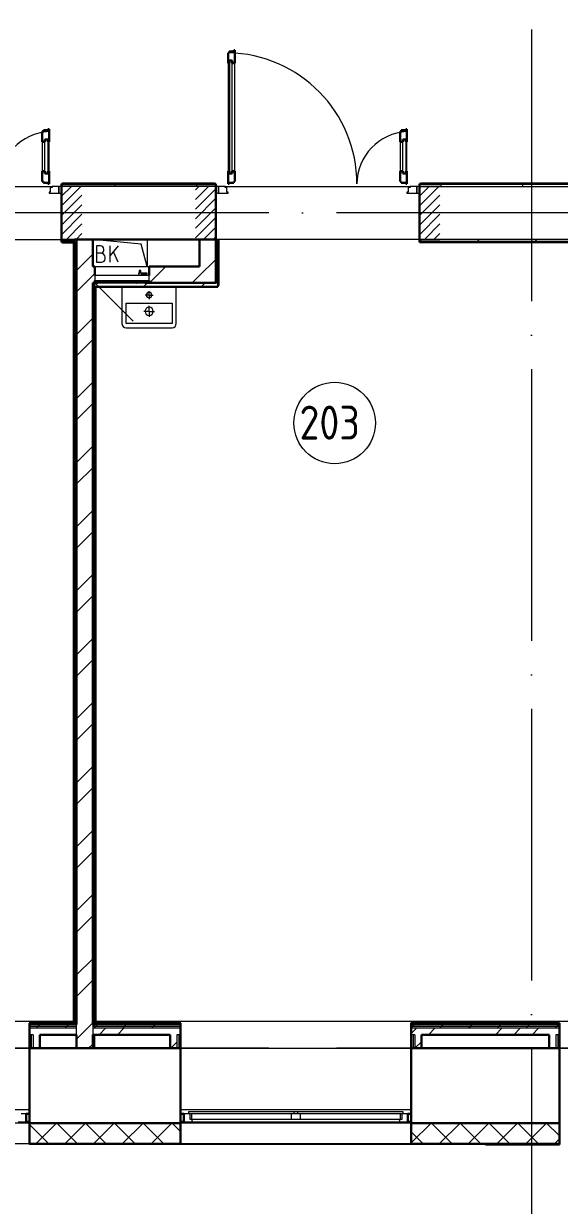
# Model space of a CAD drawing. Header units: millimetres. Extents: x -88595 to 880822, y -1054509 to -148035.
# Drawn here: x 273424 to 277368, y -284008 to -275309 of the extents above; entities that cross this region are included whole.
import ezdxf

# ---------------------------------------------------------------- set-up
doc = ezdxf.new("R2010")
doc.units = ezdxf.units.MM
doc.linetypes.add('ADSK_Линия сетки', pattern=[25, 20, -2.5, 0, -2.5])
doc.linetypes.add('ADSK_Штриховая_ш2 п1_5', pattern=[4.5, 3, -1.5])
for name, color, linetype, lineweight in [('_ Окна', 7, 'Continuous', 30), ('Двери', 7, 'Continuous', 9), ('Марки помещений', 7, 'Continuous', 20), ('Оборудование', 7, 'Continuous', 18), ('Ограждение', 7, 'Continuous', 9), ('Окна', 7, 'Continuous', 9), ('Оси', 7, 'Continuous', 9), ('Перекрытие', 7, 'Continuous', 18), ('Стены внутренние', 7, 'Continuous', 18), ('Стены наружные', 7, 'Continuous', 18), ('Стены штриховка', 7, 'Continuous', 9), ('Узлы', 7, 'Continuous', 18)]:
    doc.layers.add(name, color=color, linetype=linetype, lineweight=lineweight)
doc.layers.add('Двери открывание', color=7, linetype='Continuous', lineweight=9, true_color=0xc0c0c0)
doc.styles.add('GOST Common_2', font='GOST_Common.ttf', dxfattribs={"width": 0.9, "height": 350})

# ---------------------------------------------------------------- blocks, each defined once
blk = doc.blocks.new('2 этаж')
at = {"layer": 'Двери', "lineweight": 18, "true_color": 0xff0000}
h = blk.add_hatch(dxfattribs=at)
h.set_pattern_fill('FP_2', color=1, style=0, pattern_type=2)
h.set_pattern_definition([(45, (302162.5, 651106.506), (-35.3553, 35.3553), [])])
h.paths.add_polyline_path([(301387.5, 650911.5), (301537.5, 650911.5), (301537.5, 651301.5), (301387.5, 651301.5), (301387.5, 651244.2)])
h.paths.add_polyline_path([(303037.5, 650911.5), (303187.5, 650911.5), (303187.5, 651301.5), (303037.5, 651301.5)])
h = blk.add_hatch(dxfattribs=at)
h.set_pattern_fill('FP_2', color=1, style=0, pattern_type=2)
h.set_pattern_definition([(45, (304797.5, 651106.506), (-35.3553, 35.3553), [])])
h.paths.add_polyline_path([(304022.5, 650911.5), (304172.5, 650911.5), (304172.5, 651301.5), (304022.5, 651301.5), (304022.5, 651244.2)])
h.paths.add_polyline_path([(305672.5, 650911.5), (305822.5, 650911.5), (305822.5, 651301.5), (305672.5, 651301.5)])
at = {"lineweight": 18}
for p, q in [((303622.9, 650875.6), (303267.5, 650911.5)), ((303667.5, 650911.5), (303667.5, 650711.5)), ((303324.9, 650863.3), (303294.9, 650863.3)), ((303294.9, 650863.3), (303294.9, 650743.3)), ((303328.2, 650810), (303294.9, 650810)), ((303348.2, 650830), (303348.2, 650840)), ((303454.9, 650863.3), (303394.9, 650791.8)), ((303394.9, 650743.3), (303394.9, 650863.3)), ((303454.9, 650743.3), (303418.9, 650820.4)), ((303667.5, 650711.5), (303622.9, 650875.6)), ((303294.9, 650743.3), (303331.5, 650743.3)), ((303358.2, 650770), (303358.2, 650780))]:
    blk.add_line(p, q, dxfattribs=at)
for centre, radius, start, end in [((303324.9, 650840), 23.3, 0, 90), ((303328.2, 650830), 20, 270, 0), ((303328.2, 650780), 30, 0, 90), ((303331.5, 650770), 26.7, 270, 0)]:
    blk.add_arc(centre, radius, start, end, dxfattribs=at)
at = {"layer": '_ Окна', "lineweight": 18}
for p, q in [((302777.5, 644474.5), (302739.5, 644474.5)), ((302777.5, 644416.5), (302777.5, 644474.5)), ((303975.5, 644474.5), (303937.5, 644474.5)), ((303937.5, 644474.5), (303937.5, 644416.5)), ((303983.5, 644433.5), (303983.5, 644474.5)), ((305541.5, 644474.5), (305541.5, 644433.5)), ((305587.5, 644474.5), (305549.5, 644474.5)), ((305587.5, 644416.5), (305587.5, 644474.5)), ((302718.1, 644416.5), (302777.5, 644416.5)), ((303937.5, 644416.5), (303996.9, 644416.5)), ((303995.5, 644433.5), (303983.5, 644433.5)), ((303996.9, 644416.5), (304001.5, 644433.5)), ((305523.5, 644433.5), (305528.1, 644416.5)), ((305528.1, 644416.5), (305587.5, 644416.5)), ((305541.5, 644433.5), (305529.5, 644433.5))]:
    blk.add_line(p, q, dxfattribs=at)
at = {"layer": '_ Окна'}
for p, q in [((302802.5, 644474.5), (302777.5, 644474.5)), ((302777.5, 644474.5), (302777.5, 644416.5)), ((303937.5, 644474.5), (303912.5, 644474.5)), ((303937.5, 644416.5), (303937.5, 644474.5)), ((305612.5, 644474.5), (305587.5, 644474.5)), ((305587.5, 644474.5), (305587.5, 644416.5)), ((302777.5, 644416.5), (302802.5, 644416.5)), ((303912.5, 644416.5), (303937.5, 644416.5)), ((305587.5, 644416.5), (305612.5, 644416.5))]:
    blk.add_line(p, q, dxfattribs=at)
at = {"layer": 'Двери', "lineweight": 30}
for p, q in [((304272.5, 652285.5), (304264.5, 652285.5)), ((304264.5, 652285.5), (304264.5, 652209.5)), ((304306.5, 652294.5), (304272.5, 652294.5)), ((304272.5, 652294.5), (304272.5, 652285.5)), ((304314.5, 652303.5), (304306.5, 652303.5)), ((304306.5, 652303.5), (304306.5, 652294.5)), ((304314.5, 652209.5), (304314.5, 652303.5)), ((304273.5, 652209.5), (304264.5, 652209.5)), ((304273.5, 652227.5), (304273.5, 652209.5)), ((304294.5, 652227.5), (304273.5, 652227.5)), ((304294.5, 652209.5), (304294.5, 652227.5)), ((304314.5, 652209.5), (304294.5, 652209.5)), ((302903.5, 651705.5), (302895.5, 651705.5)), ((302895.5, 651705.5), (302895.5, 651629.5)), ((302937.5, 651714.5), (302903.5, 651714.5)), ((302903.5, 651714.5), (302903.5, 651705.5)), ((302945.5, 651723.5), (302937.5, 651723.5)), ((302937.5, 651723.5), (302937.5, 651714.5)), ((302945.5, 651629.5), (302945.5, 651723.5)), ((305538.5, 651705.5), (305530.5, 651705.5)), ((305530.5, 651705.5), (305530.5, 651629.5)), ((305572.5, 651714.5), (305538.5, 651714.5)), ((305538.5, 651714.5), (305538.5, 651705.5)), ((305580.5, 651723.5), (305572.5, 651723.5)), ((305572.5, 651723.5), (305572.5, 651714.5)), ((305580.5, 651629.5), (305580.5, 651723.5)), ((302895.5, 651629.5), (302915.5, 651629.5)), ((302915.5, 651629.5), (302915.5, 651647.5)), ((302915.5, 651647.5), (302936.5, 651647.5)), ((302936.5, 651647.5), (302936.5, 651629.5)), ((302936.5, 651629.5), (302945.5, 651629.5)), ((305530.5, 651629.5), (305550.5, 651629.5)), ((305550.5, 651629.5), (305550.5, 651647.5)), ((305550.5, 651647.5), (305571.5, 651647.5)), ((305571.5, 651647.5), (305571.5, 651629.5)), ((305571.5, 651629.5), (305580.5, 651629.5)), ((302895.5, 651413.5), (302895.5, 651337.5)), ((302895.5, 651413.5), (302915.5, 651413.5)), ((302915.5, 651413.5), (302915.5, 651395.5)), ((302936.5, 651413.5), (302945.5, 651413.5)), ((302936.5, 651395.5), (302936.5, 651413.5)), ((302945.5, 651319.5), (302945.5, 651413.5)), ((304264.5, 651413.5), (304264.5, 651319.5)), ((304273.5, 651413.5), (304264.5, 651413.5)), ((304273.5, 651395.5), (304273.5, 651413.5)), ((304294.5, 651413.5), (304294.5, 651395.5)), ((304314.5, 651413.5), (304294.5, 651413.5)), ((304314.5, 651337.5), (304314.5, 651413.5)), ((305530.5, 651413.5), (305530.5, 651337.5)), ((305530.5, 651413.5), (305550.5, 651413.5)), ((305550.5, 651413.5), (305550.5, 651395.5)), ((305571.5, 651413.5), (305580.5, 651413.5)), ((305571.5, 651395.5), (305571.5, 651413.5)), ((305580.5, 651319.5), (305580.5, 651413.5)), ((302895.5, 651337.5), (302903.5, 651337.5)), ((302903.5, 651337.5), (302903.5, 651328.5)), ((302903.5, 651328.5), (302937.5, 651328.5)), ((302915.5, 651395.5), (302936.5, 651395.5)), ((302937.5, 651328.5), (302937.5, 651319.5)), ((302937.5, 651319.5), (302945.5, 651319.5)), ((304264.5, 651319.5), (304272.5, 651319.5)), ((304272.5, 651319.5), (304272.5, 651328.5)), ((304272.5, 651328.5), (304306.5, 651328.5)), ((304294.5, 651395.5), (304273.5, 651395.5)), ((304306.5, 651328.5), (304306.5, 651337.5)), ((304306.5, 651337.5), (304314.5, 651337.5)), ((305530.5, 651337.5), (305538.5, 651337.5)), ((305538.5, 651337.5), (305538.5, 651328.5)), ((305538.5, 651328.5), (305572.5, 651328.5)), ((305550.5, 651395.5), (305571.5, 651395.5)), ((305572.5, 651328.5), (305572.5, 651319.5)), ((305572.5, 651319.5), (305580.5, 651319.5))]:
    blk.add_line(p, q, dxfattribs=at)
at = {"layer": 'Двери'}
for p, q in [((304264.5, 652209.5), (304264.5, 651413.5)), ((304273.5, 652227.5), (304273.5, 651395.5)), ((304294.5, 652227.5), (304273.5, 652227.5)), ((304294.5, 651395.5), (304294.5, 652227.5)), ((304314.5, 651413.5), (304314.5, 652209.5)), ((302895.5, 651629.5), (302895.5, 651413.5)), ((302915.5, 651395.5), (302915.5, 651647.5)), ((302915.5, 651647.5), (302936.5, 651647.5)), ((302936.5, 651647.5), (302936.5, 651395.5)), ((302945.5, 651413.5), (302945.5, 651629.5)), ((305530.5, 651629.5), (305530.5, 651413.5)), ((305550.5, 651395.5), (305550.5, 651647.5)), ((305550.5, 651647.5), (305571.5, 651647.5)), ((305571.5, 651647.5), (305571.5, 651395.5)), ((305580.5, 651413.5), (305580.5, 651629.5)), ((302936.5, 651395.5), (302915.5, 651395.5)), ((304273.5, 651395.5), (304294.5, 651395.5)), ((305571.5, 651395.5), (305550.5, 651395.5)), ((302954.5, 651259.5), (302945.5, 651259.5)), ((302945.5, 651259.5), (302945.5, 651251.5)), ((302945.5, 651251.5), (303017.5, 651251.5)), ((302968.5, 651293.5), (302954.5, 651293.5)), ((302954.5, 651293.5), (302954.5, 651259.5)), ((302968.5, 651301.5), (302968.5, 651293.5)), ((303017.5, 651301.5), (302968.5, 651301.5)), ((303037.5, 651301.5), (303017.5, 651301.5)), ((303017.5, 651301.5), (303017.5, 651251.5)), ((303017.5, 651251.5), (303017.5, 651301.5)), ((303017.5, 651251.5), (303037.5, 651251.5)), ((303037.5, 651251.5), (303037.5, 651301.5)), ((304172.5, 651301.5), (304172.5, 651251.5)), ((304192.5, 651301.5), (304172.5, 651301.5)), ((304172.5, 651251.5), (304192.5, 651251.5)), ((304192.5, 651251.5), (304192.5, 651301.5)), ((304241.5, 651301.5), (304192.5, 651301.5)), ((304192.5, 651301.5), (304192.5, 651251.5)), ((304192.5, 651251.5), (304264.5, 651251.5)), ((304241.5, 651293.5), (304241.5, 651301.5)), ((304255.5, 651293.5), (304241.5, 651293.5)), ((304255.5, 651259.5), (304255.5, 651293.5)), ((304264.5, 651259.5), (304255.5, 651259.5)), ((304264.5, 651251.5), (304264.5, 651259.5)), ((305589.5, 651259.5), (305580.5, 651259.5)), ((305580.5, 651259.5), (305580.5, 651251.5)), ((305580.5, 651251.5), (305652.5, 651251.5)), ((305603.5, 651293.5), (305589.5, 651293.5)), ((305589.5, 651293.5), (305589.5, 651259.5)), ((305603.5, 651301.5), (305603.5, 651293.5)), ((305652.5, 651301.5), (305603.5, 651301.5)), ((305672.5, 651301.5), (305652.5, 651301.5)), ((305652.5, 651301.5), (305652.5, 651251.5)), ((305652.5, 651251.5), (305652.5, 651301.5)), ((305652.5, 651251.5), (305672.5, 651251.5)), ((305672.5, 651251.5), (305672.5, 651301.5))]:
    blk.add_line(p, q, dxfattribs=at)
at = {"layer": 'Двери', "linetype": 'ADSK_Штриховая_ш2 п1_5'}
for p, q in [((303187.5, 651301.5), (303037.5, 651301.5)), ((303037.5, 651301.5), (303037.5, 650911.5)), ((304172.5, 651301.5), (304022.5, 651301.5)), ((304172.5, 650911.5), (304172.5, 651301.5)), ((305822.5, 651301.5), (305672.5, 651301.5)), ((305672.5, 651301.5), (305672.5, 650911.5)), ((303037.5, 650911.5), (303187.5, 650911.5)), ((304022.5, 650911.5), (304172.5, 650911.5)), ((305672.5, 650911.5), (305822.5, 650911.5))]:
    blk.add_line(p, q, dxfattribs=at)
at = {"layer": 'Двери открывание'}
for centre, radius, start, end in [((304246.5, 651319.5), 966, 0, 88.93231), ((302963.5, 651319.5), 386, 92.67279, 180), ((305598.5, 651319.5), 386, 92.67279, 180)]:
    blk.add_arc(centre, radius, start, end, dxfattribs=at)
at = {"layer": 'Марки помещений'}
blk.add_circle((305047.8, 649559.9), 300, dxfattribs=at)
at = {"layer": 'Оборудование'}
for p, q in [((303282.5, 650646.5), (303282.5, 650610.1)), ((303682.5, 650646.5), (303282.5, 650646.5)), ((303611.2, 650661.9), (303602.9, 650661.9)), ((303602.9, 650661.9), (303602.9, 650656.9)), ((303602.9, 650656.9), (303611.2, 650656.9)), ((303606.4, 650662.4), (303606.4, 650646.5)), ((303625.7, 650662.4), (303606.4, 650662.4)), ((303609.9, 650664.4), (303607.9, 650662.4)), ((303609.9, 650681.8), (303609.9, 650664.4)), ((303622.1, 650681.8), (303609.9, 650681.8)), ((303622.1, 650664.4), (303609.9, 650664.4)), ((303666.7, 650661.9), (303620.8, 650661.9)), ((303620.8, 650656.9), (303666.7, 650656.9)), ((303622.1, 650664.4), (303622.1, 650681.8)), ((303624.1, 650662.4), (303622.1, 650664.4)), ((303625.7, 650646.5), (303625.7, 650662.4)), ((303666.7, 650656.9), (303666.7, 650661.9)), ((303682.5, 650610.1), (303682.5, 650646.5)), ((303282.5, 650591.5), (303565.3, 650308.7)), ((303283.4, 650609.2), (303681.6, 650609.2)), ((303289.5, 650609.2), (303289.5, 650599.5)), ((303290.5, 650598.5), (303674.5, 650598.5)), ((303301.5, 650597), (303301.5, 650591.5)), ((303301.5, 650591.5), (303663.5, 650591.5)), ((303586, 650591.5), (303586, 650589.5)), ((303586, 650589.5), (303590, 650589.5)), ((303650.5, 650589.5), (303590, 650589.5)), ((303650.5, 650589.5), (303654.5, 650589.5)), ((303654.5, 650589.5), (303654.5, 650591.5)), ((303663.5, 650591.5), (303663.5, 650597)), ((303675.5, 650599.5), (303675.5, 650609.2))]:
    blk.add_line(p, q, dxfattribs=at)
for points, knots in [([(303282.5, 650610.1), (303282.5, 650610), (303282.5, 650609.9), (303282.6, 650609.7), (303282.8, 650609.5), (303282.9, 650609.3), (303283.1, 650609.3), (303283.2, 650609.2), (303283.3, 650609.2), (303283.4, 650609.2)], [-1, -1, -1, -1, -0.833333, -0.666667, -0.5, -0.333333, -0.25, -0.166667, 0, 0, 0, 0]), ([(303289.5, 650599.5), (303289.5, 650599.4), (303289.5, 650599.2), (303289.6, 650599), (303289.7, 650598.8), (303289.9, 650598.7), (303290, 650598.6), (303290.1, 650598.6), (303290.2, 650598.5), (303290.4, 650598.5), (303290.5, 650598.5)], [-1, -1, -1, -1, -0.833333, -0.666667, -0.541667, -0.416667, -0.333333, -0.25, -0.166667, 0, 0, 0, 0]), ([(303300, 650598.5), (303300.1, 650598.5), (303300.3, 650598.5), (303300.6, 650598.4), (303300.7, 650598.3), (303300.9, 650598.2), (303301.1, 650598.1), (303301.2, 650597.9), (303301.3, 650597.7), (303301.4, 650597.6), (303301.5, 650597.3), (303301.5, 650597.1), (303301.5, 650597)], [-1, -1, -1, -1, -0.833333, -0.75, -0.666667, -0.583333, -0.5, -0.416667, -0.333333, -0.25, -0.166667, 0, 0, 0, 0]), ([(303663.5, 650597), (303663.5, 650597.1), (303663.5, 650597.3), (303663.6, 650597.6), (303663.7, 650597.7), (303663.8, 650597.9), (303663.9, 650598.1), (303664.1, 650598.2), (303664.3, 650598.3), (303664.4, 650598.4), (303664.7, 650598.5), (303664.9, 650598.5), (303665, 650598.5)], [0, 0, 0, 0, 0.166667, 0.25, 0.333333, 0.416667, 0.5, 0.583333, 0.666667, 0.75, 0.833333, 1, 1, 1, 1]), ([(303674.5, 650598.5), (303674.6, 650598.5), (303674.8, 650598.5), (303674.9, 650598.6), (303675, 650598.6), (303675.1, 650598.7), (303675.3, 650598.8), (303675.4, 650599), (303675.5, 650599.2), (303675.5, 650599.4), (303675.5, 650599.5)], [0, 0, 0, 0, 0.166667, 0.25, 0.333333, 0.416667, 0.541667, 0.666667, 0.833333, 1, 1, 1, 1]), ([(303681.6, 650609.2), (303681.7, 650609.2), (303681.8, 650609.2), (303681.9, 650609.3), (303682.1, 650609.3), (303682.2, 650609.5), (303682.4, 650609.7), (303682.5, 650609.9), (303682.5, 650610), (303682.5, 650610.1)], [0, 0, 0, 0, 0.166667, 0.25, 0.333333, 0.5, 0.666667, 0.833333, 1, 1, 1, 1])]:
    blk.add_open_spline(points, degree=3, knots=knots, dxfattribs=at)
at = {"layer": 'Ограждение'}
for p, q in [((303045.5, 651321.5), (303045.5, 651326.5)), ((304162.5, 651326.5), (303045.5, 651326.5)), ((304162.5, 651326.5), (304162.5, 651321.5)), ((305682.5, 651321.5), (305682.5, 651326.5)), ((311917.5, 651326.5), (305682.5, 651326.5)), ((303045.5, 650886.5), (303045.5, 650891.5)), ((303045.5, 650886.5), (303122.5, 650886.5)), ((303127.5, 650891.5), (303122.5, 650886.5)), ((303122.5, 650886.5), (303122.5, 645156.5)), ((304187.5, 650911.5), (304197.5, 650911.5)), ((304187.5, 650911.5), (304187.5, 650896.5)), ((304197.5, 650631.5), (304197.5, 650911.5)), ((304197.5, 650631.5), (304192.5, 650631.5)), ((303287.5, 650166.5), (303292.5, 650166.5)), ((303292.5, 645156.5), (303292.5, 650166.5)), ((295345.5, 645156.5), (303127.5, 645156.5)), ((301102.5, 645156.5), (302802.5, 645156.5)), ((302802.5, 645156.5), (302802.5, 645141.5)), ((303287.5, 645156.5), (311482.5, 645156.5)), ((303912.5, 645141.5), (303912.5, 645156.5)), ((303912.5, 645156.5), (305612.5, 645156.5)), ((305612.5, 645156.5), (305612.5, 645141.5)), ((303282.5, 644956.5), (303282.5, 645056.5)), ((301102.5, 644956.5), (302802.5, 644956.5)), ((303912.5, 644956.5), (305612.5, 644956.5)), ((306702.5, 644956.5), (308402.5, 644956.5)), ((301102.5, 644506.5), (302802.5, 644506.5)), ((303912.5, 644506.5), (305612.5, 644506.5))]:
    blk.add_line(p, q, dxfattribs=at)
at = {"layer": 'Окна'}
for p, q in [((303975.5, 644491.5), (304747.5, 644491.5)), ((303975.5, 644474.5), (303975.5, 644491.5)), ((304747.5, 644474.5), (303975.5, 644474.5)), ((303995.5, 644433.5), (303995.5, 644474.5)), ((304727.5, 644474.5), (304727.5, 644433.5)), ((304747.5, 644491.5), (304777.5, 644491.5)), ((304747.5, 644491.5), (304747.5, 644474.5)), ((304777.5, 644474.5), (304747.5, 644474.5)), ((304777.5, 644491.5), (305549.5, 644491.5)), ((304777.5, 644474.5), (304777.5, 644491.5)), ((305549.5, 644474.5), (304777.5, 644474.5)), ((304797.5, 644433.5), (304797.5, 644474.5)), ((305529.5, 644474.5), (305529.5, 644433.5)), ((305549.5, 644491.5), (305549.5, 644474.5)), ((304727.5, 644433.5), (303995.5, 644433.5)), ((303996.9, 644416.5), (305528.1, 644416.5)), ((304797.5, 644433.5), (304727.5, 644433.5)), ((305529.5, 644433.5), (304797.5, 644433.5))]:
    blk.add_line(p, q, dxfattribs=at)
at = {"layer": 'Оси', "linetype": 'ADSK_Линия сетки', "ltscale": 100}
for p, q in [((306497.5, 662456.5), (306497.5, 631330.4)), ((364564.8, 651106.5), (287587.4, 651106.5)), ((364564.8, 644956.5), (287625.2, 644956.5))]:
    blk.add_line(p, q, dxfattribs=at)
at = {"layer": 'Перекрытие', "color": 49, "ltscale": 100, "true_color": 0x464646}
blk.add_line((303667.5, 650911.5), (303667.5, 650711.5), dxfattribs=at)
at = {"layer": 'Стены внутренние'}
for p, q in [((301606.5, 651301.5), (302968.5, 651301.5)), ((304172.5, 651301.5), (303037.5, 651301.5)), ((304241.5, 651301.5), (305603.5, 651301.5)), ((301537.5, 650911.5), (303132.5, 650911.5)), ((305672.5, 650911.5), (304172.5, 650911.5)), ((302802.5, 644406.5), (301102.5, 644406.5)), ((305612.5, 644406.5), (303912.5, 644406.5)), ((302802.5, 644254.5), (301102.5, 644254.5)), ((305612.5, 644254.5), (303912.5, 644254.5))]:
    blk.add_line(p, q, dxfattribs=at)
at = {"layer": 'Стены внутренние', "lineweight": 30}
for p, q in [((303037.5, 651301.5), (303037.5, 650911.5)), ((304172.5, 650911.5), (304172.5, 651301.5)), ((305672.5, 651301.5), (305672.5, 650911.5)), ((303267.5, 650911.5), (304052.5, 650911.5)), ((302802.5, 644956.5), (302802.5, 644254.5)), ((303147.5, 644956.5), (302877.5, 644956.5)), ((303837.5, 644956.5), (303267.5, 644956.5)), ((303912.5, 644254.5), (303912.5, 644956.5)), ((305612.5, 644956.5), (305612.5, 644254.5)), ((306627.5, 644956.5), (305687.5, 644956.5)), ((306702.5, 644254.5), (306702.5, 644956.5)), ((302802.5, 644406.5), (303912.5, 644406.5)), ((305612.5, 644406.5), (306702.5, 644406.5)), ((302802.5, 644254.5), (303912.5, 644254.5)), ((305612.5, 644254.5), (306702.5, 644254.5))]:
    blk.add_line(p, q, dxfattribs=at)
at = {"layer": 'Стены внутренние', "linetype": 'Continuous', "lineweight": 9}
for p, q in [((302940.6, 644256.5), (302802.5, 644394.6)), ((302851.1, 644256.5), (303001.1, 644406.5)), ((303152.7, 644256.5), (303002.7, 644406.5)), ((303063.2, 644256.5), (303213.2, 644406.5)), ((303364.8, 644256.5), (303214.8, 644406.5)), ((303275.4, 644256.5), (303425.4, 644406.5)), ((303577, 644256.5), (303427, 644406.5)), ((303487.5, 644256.5), (303637.5, 644406.5)), ((303789.1, 644256.5), (303639.1, 644406.5)), ((303699.6, 644256.5), (303849.6, 644406.5)), ((303912.5, 644345.2), (303851.2, 644406.5)), ((305614.5, 644262.2), (305758.8, 644406.5)), ((305910.4, 644256.5), (305760.4, 644406.5)), ((305821, 644256.5), (305971, 644406.5)), ((306122.5, 644256.5), (305972.5, 644406.5)), ((306033.1, 644256.5), (306183.1, 644406.5)), ((306334.7, 644256.5), (306184.7, 644406.5)), ((306245.2, 644256.5), (306395.2, 644406.5)), ((306546.8, 644256.5), (306396.8, 644406.5)), ((306457.4, 644256.5), (306607.4, 644406.5)), ((306700.5, 644314.9), (306608.9, 644406.5)), ((305698.3, 644256.5), (305612.5, 644342.3)), ((306669.5, 644256.5), (306700.5, 644287.5)), ((302998.9, 644254.5), (302997.8, 644256.5)), ((303350.9, 644254.5), (303349.7, 644256.5)), ((303564.8, 644256.5), (303563.7, 644254.5)), ((306380.4, 644256.5), (306379.3, 644254.5))]:
    blk.add_line(p, q, dxfattribs=at)
at = {"layer": 'Стены наружные', "lineweight": 30}
for p, q in [((304172.5, 651321.5), (303037.5, 651321.5)), ((303037.5, 651321.5), (303037.5, 651301.5)), ((304172.5, 651301.5), (304172.5, 651321.5)), ((311912.5, 651321.5), (305672.5, 651321.5)), ((305672.5, 651321.5), (305672.5, 651301.5)), ((303037.5, 650911.5), (303037.5, 650891.5)), ((303037.5, 650896.5), (303132.5, 650896.5)), ((303037.5, 650891.5), (303127.5, 650891.5)), ((303127.5, 650891.5), (303127.5, 645141.5)), ((303267.5, 650911.5), (303132.5, 650911.5)), ((303132.5, 645136.5), (303132.5, 650896.5)), ((303147.5, 650911.5), (303147.5, 645131.5)), ((303267.5, 650711.5), (303267.5, 650911.5)), ((304052.5, 650911.5), (304052.5, 650711.5)), ((304172.5, 650911.5), (304052.5, 650911.5)), ((304172.5, 650911.5), (304172.5, 650591.5)), ((304187.5, 650896.5), (304172.5, 650896.5)), ((304187.5, 650891.5), (304187.5, 650896.5)), ((304192.5, 650891.5), (304187.5, 650891.5)), ((304192.5, 650571.5), (304192.5, 650891.5)), ((305672.5, 650911.5), (305672.5, 650891.5)), ((305672.5, 650891.5), (310637.8, 650891.5)), ((303282.5, 650711.5), (303267.5, 650711.5)), ((303282.5, 650646.5), (303282.5, 650711.5)), ((304052.5, 650711.5), (303682.5, 650711.5)), ((303682.5, 650711.5), (303682.5, 650646.5)), ((303267.5, 645131.5), (303267.5, 650591.5)), ((303301.5, 650591.5), (303267.5, 650591.5)), ((303282.5, 650591.5), (303282.5, 650609.9)), ((303287.5, 645141.5), (303287.5, 650561.5)), ((303287.5, 650561.5), (304187.5, 650561.5)), ((304172.5, 650591.5), (303663.5, 650591.5)), ((303682.5, 650609.9), (303682.5, 650591.5)), ((304187.5, 650571.5), (304192.5, 650571.5)), ((304187.5, 650561.5), (304187.5, 650571.5)), ((303127.5, 645141.5), (302802.5, 645141.5)), ((302802.5, 645141.5), (302802.5, 645136.5)), ((303912.5, 645141.5), (303287.5, 645141.5)), ((303912.5, 645136.5), (303912.5, 645141.5)), ((306702.5, 645141.5), (305612.5, 645141.5)), ((305612.5, 645141.5), (305612.5, 645136.5)), ((306702.5, 645136.5), (306702.5, 645141.5)), ((302802.5, 645136.5), (302802.5, 644956.5)), ((302877.5, 645056.5), (303147.5, 645056.5)), ((302877.5, 644956.5), (302877.5, 645056.5)), ((303132.5, 645136.5), (303127.5, 645136.5)), ((303127.5, 645136.5), (303132.5, 645136.5)), ((303147.5, 645056.5), (303147.5, 644956.5)), ((303267.5, 645131.5), (303282.5, 645131.5)), ((303267.5, 644956.5), (303267.5, 645056.5)), ((303267.5, 645056.5), (303837.5, 645056.5)), ((303287.5, 645136.5), (303282.5, 645136.5)), ((303282.5, 645136.5), (303287.5, 645136.5)), ((303837.5, 645056.5), (303837.5, 644956.5)), ((303912.5, 644956.5), (303912.5, 645136.5)), ((305612.5, 645136.5), (305612.5, 644956.5)), ((305687.5, 645056.5), (306627.5, 645056.5)), ((305687.5, 644956.5), (305687.5, 645056.5)), ((306627.5, 645056.5), (306627.5, 644956.5)), ((306702.5, 644956.5), (306702.5, 645136.5)), ((302802.5, 644956.5), (302877.5, 644956.5)), ((303147.5, 644956.5), (303267.5, 644956.5)), ((303837.5, 644956.5), (303912.5, 644956.5)), ((305612.5, 644956.5), (305687.5, 644956.5)), ((306627.5, 644956.5), (306702.5, 644956.5)), ((306157.5, 644254.5), (306157.5, 644249.5)), ((306157.5, 644249.5), (306702.5, 644249.5)), ((306702.5, 644249.5), (306702.5, 644254.5))]:
    blk.add_line(p, q, dxfattribs=at)
at = {"layer": 'Стены наружные', "linetype": 'Continuous', "lineweight": 9}
for p, q in [((303052.2, 651316.5), (303057.2, 651321.5)), ((303122.9, 651316.5), (303127.9, 651321.5)), ((303193.6, 651316.5), (303198.6, 651321.5)), ((303264.3, 651316.5), (303269.3, 651321.5)), ((303335, 651316.5), (303340, 651321.5)), ((303405.7, 651316.5), (303410.7, 651321.5)), ((303476.4, 651316.5), (303481.4, 651321.5)), ((303547.1, 651316.5), (303552.1, 651321.5)), ((303617.9, 651316.5), (303622.9, 651321.5)), ((303688.6, 651316.5), (303693.6, 651321.5)), ((303759.3, 651316.5), (303764.3, 651321.5)), ((303830, 651316.5), (303835, 651321.5)), ((303900.7, 651316.5), (303905.7, 651321.5)), ((303971.4, 651316.5), (303976.4, 651321.5)), ((304042.1, 651316.5), (304047.1, 651321.5)), ((304112.8, 651316.5), (304117.8, 651321.5)), ((305672.5, 651320.5), (305673.5, 651321.5)), ((305739.2, 651316.5), (305744.2, 651321.5)), ((305809.9, 651316.5), (305814.9, 651321.5)), ((305880.6, 651316.5), (305885.6, 651321.5)), ((305951.3, 651316.5), (305956.3, 651321.5)), ((306022, 651316.5), (306027, 651321.5)), ((306092.7, 651316.5), (306097.7, 651321.5)), ((306163.4, 651316.5), (306168.4, 651321.5)), ((306234.2, 651316.5), (306239.2, 651321.5)), ((306304.9, 651316.5), (306309.9, 651321.5)), ((306375.6, 651316.5), (306380.6, 651321.5)), ((306446.3, 651316.5), (306451.3, 651321.5)), ((306517, 651316.5), (306522, 651321.5)), ((306587.7, 651316.5), (306592.7, 651321.5)), ((306658.4, 651316.5), (306663.4, 651321.5)), ((303433.5, 651301.5), (303433.5, 651316.5)), ((304033.5, 651301.5), (304033.5, 651316.5)), ((305833.5, 651301.5), (305833.5, 651316.5)), ((306433.5, 651301.5), (306433.5, 651316.5)), ((303051.4, 650891.5), (303056.4, 650896.5)), ((303122.1, 650891.5), (303127.1, 650896.5)), ((303127.1, 650896.5), (303132.5, 650901.9)), ((305672.5, 650896.3), (305672.7, 650896.5)), ((305672.7, 650896.5), (305687.7, 650911.5)), ((305738.4, 650891.5), (305743.4, 650896.5)), ((305809.2, 650891.5), (305814.2, 650896.5)), ((305879.9, 650891.5), (305884.9, 650896.5)), ((305950.6, 650891.5), (305955.6, 650896.5)), ((306021.3, 650891.5), (306026.3, 650896.5)), ((306092, 650891.5), (306097, 650896.5)), ((306097, 650896.5), (306112, 650911.5)), ((306162.7, 650891.5), (306167.7, 650896.5)), ((306233.4, 650891.5), (306238.4, 650896.5)), ((306304.1, 650891.5), (306309.1, 650896.5)), ((306374.8, 650891.5), (306379.8, 650896.5)), ((306445.5, 650891.5), (306450.5, 650896.5)), ((306516.3, 650891.5), (306521.3, 650896.5)), ((306521.3, 650896.5), (306536.3, 650911.5)), ((306587, 650891.5), (306592, 650896.5)), ((306657.7, 650891.5), (306662.7, 650896.5)), ((303127.5, 650826.2), (303132.5, 650831.2)), ((303147.5, 650682.5), (303267.5, 650802.5)), ((304187.5, 650825.5), (304192.5, 650830.5)), ((303127.5, 650755.4), (303132.5, 650760.4)), ((303685.2, 650591.5), (303805.2, 650711.5)), ((304052.5, 650644.5), (304172.5, 650764.5)), ((304187.5, 650754.8), (304192.5, 650759.8)), ((303127.5, 650684.7), (303132.5, 650689.7)), ((303147.5, 650525.3), (303267.5, 650645.3)), ((303267.5, 650645.3), (303282.5, 650660.3)), ((303999.5, 650591.5), (304052.5, 650644.5)), ((304172.5, 650669.1), (304187.5, 650684.1)), ((304187.5, 650684.1), (304192.5, 650689.1)), ((303127.5, 650614), (303132.5, 650619)), ((303127.5, 650543.3), (303132.5, 650548.3)), ((303282.5, 650556.9), (303287.1, 650561.5)), ((303640.7, 650561.5), (303670.7, 650591.5)), ((304064.9, 650561.5), (304094.9, 650591.5)), ((304156.6, 650591.5), (304172.5, 650607.4)), ((304187.5, 650613.4), (304192.5, 650618.4)), ((303127.5, 650472.6), (303132.5, 650477.6)), ((303282.5, 650486.2), (303287.5, 650491.2)), ((303127.5, 650401.9), (303132.5, 650406.9)), ((303282.5, 650415.5), (303287.5, 650420.5)), ((303127.5, 650331.2), (303132.5, 650336.2)), ((303147.5, 650211), (303267.5, 650331)), ((303282.5, 650344.8), (303287.5, 650349.8)), ((303282.5, 650274), (303287.5, 650279)), ((303127.5, 650260.5), (303132.5, 650265.5)), ((303127.5, 650189.8), (303132.5, 650194.8)), ((303267.5, 650188.3), (303282.5, 650203.3)), ((303282.5, 650203.3), (303287.5, 650208.3)), ((303127.5, 650119), (303132.5, 650124)), ((303147.5, 650053.8), (303267.5, 650173.8)), ((303282.5, 650132.6), (303287.5, 650137.6)), ((303127.5, 650048.3), (303132.5, 650053.3)), ((303282.5, 650061.9), (303287.5, 650066.9)), ((303127.5, 649977.6), (303132.5, 649982.6)), ((303282.5, 649991.2), (303287.5, 649996.2)), ((303127.5, 649906.9), (303132.5, 649911.9)), ((303127.5, 649836.2), (303132.5, 649841.2)), ((303147.5, 649739.5), (303267.5, 649859.5)), ((303282.5, 649920.5), (303287.5, 649925.5)), ((303282.5, 649849.8), (303287.5, 649854.8)), ((303127.5, 649765.5), (303132.5, 649770.5)), ((303267.5, 649764.1), (303282.5, 649779.1)), ((303282.5, 649779.1), (303287.5, 649784.1)), ((303127.5, 649694.8), (303132.5, 649699.8)), ((303147.5, 649582.4), (303267.5, 649702.4)), ((303282.5, 649708.4), (303287.5, 649713.4)), ((303127.5, 649624.1), (303132.5, 649629.1)), ((303282.5, 649637.6), (303287.5, 649642.6)), ((303127.5, 649553.4), (303132.5, 649558.4)), ((303282.5, 649566.9), (303287.5, 649571.9)), ((303282.5, 649496.2), (303287.5, 649501.2)), ((303127.5, 649482.6), (303132.5, 649487.6)), ((303127.5, 649411.9), (303132.5, 649416.9)), ((303282.5, 649425.5), (303287.5, 649430.5)), ((303127.5, 649341.2), (303132.5, 649346.2)), ((303147.5, 649268.1), (303267.5, 649388.1)), ((303267.5, 649339.8), (303282.5, 649354.8)), ((303282.5, 649354.8), (303287.5, 649359.8)), ((303127.5, 649270.5), (303132.5, 649275.5)), ((303147.5, 649110.9), (303267.5, 649230.9)), ((303282.5, 649284.1), (303287.5, 649289.1)), ((303127.5, 649199.8), (303132.5, 649204.8)), ((303282.5, 649213.4), (303287.5, 649218.4)), ((303282.5, 649142.7), (303287.5, 649147.7)), ((303127.5, 649129.1), (303132.5, 649134.1)), ((303127.5, 649058.4), (303132.5, 649063.4)), ((303282.5, 649072), (303287.5, 649077)), ((303127.5, 648987.7), (303132.5, 648992.7)), ((303282.5, 649001.3), (303287.5, 649006.3)), ((303127.5, 648917), (303132.5, 648922)), ((303147.5, 648796.6), (303267.5, 648916.6)), ((303267.5, 648915.5), (303282.5, 648930.5)), ((303282.5, 648930.5), (303287.5, 648935.5)), ((303127.5, 648846.3), (303132.5, 648851.3)), ((303282.5, 648859.8), (303287.5, 648864.8)), ((303127.5, 648775.5), (303132.5, 648780.5)), ((303127.5, 648704.8), (303132.5, 648709.8)), ((303147.5, 648639.4), (303267.5, 648759.4)), ((303282.5, 648789.1), (303287.5, 648794.1)), ((303282.5, 648718.4), (303287.5, 648723.4)), ((303127.5, 648634.1), (303132.5, 648639.1)), ((303282.5, 648647.7), (303287.5, 648652.7)), ((303127.5, 648563.4), (303132.5, 648568.4)), ((303282.5, 648577), (303287.5, 648582)), ((303127.5, 648492.7), (303132.5, 648497.7)), ((303267.5, 648491.3), (303282.5, 648506.3)), ((303282.5, 648506.3), (303287.5, 648511.3)), ((303127.5, 648422), (303132.5, 648427)), ((303147.5, 648325.1), (303267.5, 648445.1)), ((303282.5, 648435.6), (303287.5, 648440.6)), ((303282.5, 648364.9), (303287.5, 648369.9)), ((303127.5, 648351.3), (303132.5, 648356.3)), ((303127.5, 648280.6), (303132.5, 648285.6)), ((303147.5, 648168), (303267.5, 648288)), ((303282.5, 648294.1), (303287.5, 648299.1)), ((303127.5, 648209.9), (303132.5, 648214.9)), ((303282.5, 648223.4), (303287.5, 648228.4)), ((303127.5, 648139.1), (303132.5, 648144.1)), ((303282.5, 648152.7), (303287.5, 648157.7)), ((303127.5, 648068.4), (303132.5, 648073.4)), ((303267.5, 648067), (303282.5, 648082)), ((303282.5, 648082), (303287.5, 648087)), ((303282.5, 648011.3), (303287.5, 648016.3)), ((303127.5, 647997.7), (303132.5, 648002.7)), ((303127.5, 647927), (303132.5, 647932)), ((303147.5, 647853.7), (303267.5, 647973.7)), ((303282.5, 647940.6), (303287.5, 647945.6)), ((303127.5, 647856.3), (303132.5, 647861.3)), ((303282.5, 647869.9), (303287.5, 647874.9)), ((303127.5, 647785.6), (303132.5, 647790.6)), ((303147.5, 647696.5), (303267.5, 647816.5)), ((303282.5, 647799.2), (303287.5, 647804.2)), ((303127.5, 647714.9), (303132.5, 647719.9)), ((303282.5, 647728.5), (303287.5, 647733.5)), ((303127.5, 647644.2), (303132.5, 647649.2)), ((303127.5, 647573.5), (303132.5, 647578.5)), ((303267.5, 647642.7), (303282.5, 647657.7)), ((303282.5, 647657.7), (303287.5, 647662.7)), ((303282.5, 647587), (303287.5, 647592)), ((303127.5, 647502.7), (303132.5, 647507.7)), ((303147.5, 647382.2), (303267.5, 647502.2)), ((303282.5, 647516.3), (303287.5, 647521.3)), ((303127.5, 647432), (303132.5, 647437)), ((303282.5, 647445.6), (303287.5, 647450.6)), ((303127.5, 647361.3), (303132.5, 647366.3)), ((303147.5, 647225.1), (303267.5, 647345.1)), ((303282.5, 647374.9), (303287.5, 647379.9)), ((303127.5, 647290.6), (303132.5, 647295.6)), ((303267.5, 647218.5), (303282.5, 647233.5)), ((303282.5, 647304.2), (303287.5, 647309.2)), ((303282.5, 647233.5), (303287.5, 647238.5)), ((303127.5, 647219.9), (303132.5, 647224.9)), ((303127.5, 647149.2), (303132.5, 647154.2)), ((303282.5, 647162.8), (303287.5, 647167.8)), ((303127.5, 647078.5), (303132.5, 647083.5)), ((303282.5, 647092.1), (303287.5, 647097.1)), ((303127.5, 647007.8), (303132.5, 647012.8)), ((303147.5, 646910.7), (303267.5, 647030.7)), ((303282.5, 647021.4), (303287.5, 647026.4)), ((303127.5, 646937.1), (303132.5, 646942.1)), ((303282.5, 646950.6), (303287.5, 646955.6)), ((303282.5, 646879.9), (303287.5, 646884.9)), ((303127.5, 646866.4), (303132.5, 646871.4)), ((303127.5, 646795.6), (303132.5, 646800.6)), ((303147.5, 646753.6), (303267.5, 646873.6)), ((303267.5, 646794.2), (303282.5, 646809.2)), ((303282.5, 646809.2), (303287.5, 646814.2)), ((303127.5, 646724.9), (303132.5, 646729.9)), ((303282.5, 646738.5), (303287.5, 646743.5)), ((303127.5, 646654.2), (303132.5, 646659.2)), ((303282.5, 646667.8), (303287.5, 646672.8)), ((303127.5, 646583.5), (303132.5, 646588.5)), ((303147.5, 646439.3), (303267.5, 646559.3)), ((303282.5, 646597.1), (303287.5, 646602.1)), ((303127.5, 646512.8), (303132.5, 646517.8)), ((303127.5, 646442.1), (303132.5, 646447.1)), ((303282.5, 646526.4), (303287.5, 646531.4)), ((303282.5, 646455.7), (303287.5, 646460.7)), ((303127.5, 646371.4), (303132.5, 646376.4)), ((303147.5, 646282.1), (303267.5, 646402.1)), ((303267.5, 646370), (303282.5, 646385)), ((303282.5, 646385), (303287.5, 646390)), ((303127.5, 646300.7), (303132.5, 646305.7)), ((303282.5, 646314.2), (303287.5, 646319.2)), ((303127.5, 646230), (303132.5, 646235)), ((303282.5, 646243.5), (303287.5, 646248.5)), ((303127.5, 646159.2), (303132.5, 646164.2)), ((303282.5, 646172.8), (303287.5, 646177.8)), ((303282.5, 646102.1), (303287.5, 646107.1)), ((303127.5, 646088.5), (303132.5, 646093.5)), ((303127.5, 646017.8), (303132.5, 646022.8)), ((303147.5, 645967.8), (303267.5, 646087.8)), ((303282.5, 646031.4), (303287.5, 646036.4)), ((303127.5, 645947.1), (303132.5, 645952.1)), ((303147.5, 645810.7), (303267.5, 645930.7)), ((303267.5, 645945.7), (303282.5, 645960.7)), ((303282.5, 645960.7), (303287.5, 645965.7)), ((303127.5, 645876.4), (303132.5, 645881.4)), ((303282.5, 645890), (303287.5, 645895)), ((303127.5, 645805.7), (303132.5, 645810.7)), ((303282.5, 645819.3), (303287.5, 645824.3)), ((303282.5, 645748.6), (303287.5, 645753.6)), ((303127.5, 645735), (303132.5, 645740)), ((303127.5, 645664.3), (303132.5, 645669.3)), ((303282.5, 645677.9), (303287.5, 645682.9)), ((303127.5, 645593.6), (303132.5, 645598.6)), ((303147.5, 645496.4), (303267.5, 645616.4)), ((303282.5, 645607.1), (303287.5, 645612.1)), ((303127.5, 645522.9), (303132.5, 645527.9)), ((303267.5, 645521.4), (303282.5, 645536.4)), ((303282.5, 645536.4), (303287.5, 645541.4)), ((303127.5, 645452.1), (303132.5, 645457.1)), ((303147.5, 645339.2), (303267.5, 645459.2)), ((303282.5, 645465.7), (303287.5, 645470.7)), ((303127.5, 645381.4), (303132.5, 645386.4)), ((303127.5, 645310.7), (303132.5, 645315.7)), ((303282.5, 645395), (303287.5, 645400)), ((303282.5, 645324.3), (303287.5, 645329.3)), ((303127.5, 645240), (303132.5, 645245)), ((303282.5, 645253.6), (303287.5, 645258.6)), ((302811.9, 645136.5), (302816.9, 645141.5)), ((302882.6, 645136.5), (302887.6, 645141.5)), ((302953.3, 645136.5), (302958.3, 645141.5)), ((303024, 645136.5), (303029, 645141.5)), ((303094.7, 645136.5), (303099.7, 645141.5)), ((303127.5, 645169.3), (303132.5, 645174.3)), ((303147.5, 645024.9), (303267.5, 645144.9)), ((303282.5, 645182.9), (303287.5, 645187.9)), ((303306.8, 645136.5), (303311.8, 645141.5)), ((303377.6, 645136.5), (303382.6, 645141.5)), ((303448.3, 645136.5), (303453.3, 645141.5)), ((303519, 645136.5), (303524, 645141.5)), ((303589.7, 645136.5), (303594.7, 645141.5)), ((303660.4, 645136.5), (303665.4, 645141.5)), ((303731.1, 645136.5), (303736.1, 645141.5)), ((303801.8, 645136.5), (303806.8, 645141.5)), ((303872.5, 645136.5), (303877.5, 645141.5)), ((305640.3, 645136.5), (305645.3, 645141.5)), ((305711, 645136.5), (305716, 645141.5)), ((305781.7, 645136.5), (305786.7, 645141.5)), ((305852.4, 645136.5), (305857.4, 645141.5)), ((305923.1, 645136.5), (305928.1, 645141.5)), ((305993.8, 645136.5), (305998.8, 645141.5)), ((306064.6, 645136.5), (306069.6, 645141.5)), ((306135.3, 645136.5), (306140.3, 645141.5)), ((306206, 645136.5), (306211, 645141.5)), ((306276.7, 645136.5), (306281.7, 645141.5)), ((306347.4, 645136.5), (306352.4, 645141.5)), ((306418.1, 645136.5), (306423.1, 645141.5)), ((306488.8, 645136.5), (306493.8, 645141.5)), ((306559.5, 645136.5), (306564.5, 645141.5)), ((306630.2, 645136.5), (306635.2, 645141.5)), ((302802.5, 645056.4), (302802.6, 645056.5)), ((302852.6, 645106.5), (302865.1, 645119)), ((302865.1, 645119), (302877.6, 645131.5)), ((302877.6, 645131.5), (302882.6, 645136.5)), ((303064.7, 645106.5), (303077.2, 645119)), ((303077.2, 645119), (303089.7, 645131.5)), ((303276.8, 645106.5), (303289.3, 645119)), ((303289.3, 645119), (303301.8, 645131.5)), ((303301.8, 645131.5), (303306.8, 645136.5)), ((303313.8, 645056.5), (303363.8, 645106.5)), ((303448.8, 645056.5), (303498.8, 645106.5)), ((303489, 645106.5), (303501.5, 645119)), ((303501.5, 645119), (303514, 645131.5)), ((303701.1, 645106.5), (303713.6, 645119)), ((303713.6, 645119), (303726.1, 645131.5)), ((303726.1, 645131.5), (303731.1, 645136.5)), ((305612.5, 645108.7), (305622.8, 645119)), ((305612.5, 645065.2), (305653.8, 645106.5)), ((305622.8, 645119), (305635.3, 645131.5)), ((305738.7, 645056.5), (305788.7, 645106.5)), ((305822.4, 645106.5), (305834.9, 645119)), ((305834.9, 645119), (305847.4, 645131.5)), ((305847.4, 645131.5), (305852.4, 645136.5)), ((306034.6, 645106.5), (306047.1, 645119)), ((306047.1, 645119), (306059.6, 645131.5)), ((306232.2, 645056.5), (306282.2, 645106.5)), ((306246.7, 645106.5), (306259.2, 645119)), ((306259.2, 645119), (306271.7, 645131.5)), ((306271.7, 645131.5), (306276.7, 645136.5)), ((306367.1, 645056.5), (306417.1, 645106.5)), ((306458.8, 645106.5), (306471.3, 645119)), ((306471.3, 645119), (306483.8, 645131.5)), ((306502, 645056.5), (306552, 645106.5)), ((306671, 645106.5), (306683.5, 645119)), ((306683.5, 645119), (306696, 645131.5)), ((306696, 645131.5), (306701, 645136.5)), ((306701, 645136.5), (306702.5, 645138.1)), ((303236.3, 644956.5), (303267.5, 644987.7)), ((303842.2, 644956.5), (303887.5, 645001.8)), ((305638.7, 644956.5), (305687.5, 645005.3)), ((306379.3, 644254.5), (306376.4, 644249.5))]:
    blk.add_line(p, q, dxfattribs=at)
at = {"layer": 'Стены наружные'}
for p, q in [((305672.5, 651301.5), (311502.5, 651301.5)), ((303132.5, 650911.5), (303037.5, 650911.5)), ((310657.8, 650911.5), (305672.5, 650911.5)), ((303282.5, 650711.5), (303682.5, 650711.5)), ((303275, 644971.5), (303282.5, 644971.5)), ((303275, 644956.5), (303275, 644971.5)), ((302802.5, 644249.5), (302802.5, 644254.5)), ((303357.5, 644249.5), (302802.5, 644249.5)), ((303357.5, 644249.5), (303357.5, 644254.5)), ((303365.5, 644249.5), (303365.5, 644254.5)), ((306157.5, 644249.5), (303365.5, 644249.5)), ((303912.5, 644254.5), (303912.5, 644249.5)), ((305612.5, 644249.5), (305612.5, 644254.5))]:
    blk.add_line(p, q, dxfattribs=at)
at = {"layer": 'Стены штриховка'}
for p, q in [((303037.5, 651316.5), (304172.5, 651316.5)), ((311892.5, 651316.5), (305672.5, 651316.5)), ((303132.5, 650896.5), (303132.5, 650911.5)), ((304187.5, 650571.5), (304187.5, 650891.5)), ((310657.8, 650896.5), (305672.5, 650896.5)), ((303282.5, 645136.5), (303282.5, 650591.5)), ((303287.5, 650561.5), (303282.5, 650561.5)), ((304172.5, 650591.5), (304187.5, 650591.5)), ((303127.5, 645136.5), (302802.5, 645136.5)), ((302802.5, 645136.5), (303127.5, 645136.5)), ((302802.5, 645131.5), (303147.5, 645131.5)), ((302802.5, 645119), (303147.5, 645119)), ((302802.5, 645106.5), (303147.5, 645106.5)), ((302827.5, 645056.5), (302802.5, 645056.5)), ((302815, 645056.5), (302815, 644956.5)), ((302827.5, 645056.5), (302827.5, 644956.5)), ((303132.5, 645136.5), (303147.5, 645136.5)), ((303147.5, 645056.5), (303147.5, 645131.5)), ((303267.5, 645131.5), (303267.5, 645056.5)), ((303267.5, 645119), (303912.5, 645119)), ((303267.5, 645106.5), (303912.5, 645106.5)), ((303282.5, 645131.5), (303912.5, 645131.5)), ((303912.5, 645136.5), (303287.5, 645136.5)), ((303287.5, 645136.5), (303912.5, 645136.5)), ((303912.5, 645056.5), (303887.5, 645056.5)), ((303887.5, 645056.5), (303887.5, 644956.5)), ((303900, 645056.5), (303900, 644956.5)), ((306702.5, 645136.5), (305612.5, 645136.5)), ((305612.5, 645136.5), (306702.5, 645136.5)), ((305612.5, 645131.5), (306702.5, 645131.5)), ((305612.5, 645119), (306702.5, 645119)), ((305612.5, 645106.5), (306702.5, 645106.5)), ((305637.5, 645056.5), (305612.5, 645056.5)), ((305625, 645056.5), (305625, 644956.5)), ((305637.5, 645056.5), (305637.5, 644956.5)), ((306702.5, 645056.5), (306677.5, 645056.5)), ((306677.5, 645056.5), (306677.5, 644956.5)), ((306690, 645056.5), (306690, 644956.5)), ((302804.5, 644330.5), (302802.5, 644330.5)), ((302804.5, 644330.5), (302804.5, 644256.5)), ((303912.5, 644330.5), (303910.5, 644330.5)), ((303910.5, 644256.5), (303910.5, 644330.5)), ((305614.5, 644330.5), (305612.5, 644330.5)), ((305614.5, 644330.5), (305614.5, 644256.5)), ((306702.5, 644330.5), (306700.5, 644330.5)), ((306700.5, 644256.5), (306700.5, 644330.5)), ((302804.5, 644256.5), (303910.5, 644256.5)), ((305614.5, 644256.5), (306700.5, 644256.5))]:
    blk.add_line(p, q, dxfattribs=at)
at = {"layer": 'Узлы', "lineweight": 9}
for p, q in [((303482.5, 650561.5), (303482.5, 650291.5)), ((303882.5, 650291.5), (303882.5, 650561.5)), ((303682.5, 650501.5), (303652.5, 650501.5)), ((303682.5, 650501.5), (303682.5, 650531.5)), ((303682.5, 650501.5), (303682.5, 650471.5)), ((303682.5, 650501.5), (303712.5, 650501.5)), ((303682.5, 650381.5), (303642.5, 650381.5)), ((303682.5, 650381.5), (303682.5, 650421.5)), ((303682.5, 650381.5), (303682.5, 650341.5)), ((303682.5, 650381.5), (303722.5, 650381.5)), ((303512.5, 650261.5), (303682.5, 650261.5)), ((303682.5, 650261.5), (303852.5, 650261.5))]:
    blk.add_line(p, q, dxfattribs=at)
at = {"layer": 'Узлы'}
for p, q in [((303512.5, 650291.5), (303512.5, 650442.4)), ((303512.5, 650442.4), (303852.5, 650442.4)), ((303852.5, 650442.4), (303852.5, 650291.5)), ((303852.5, 650291.5), (303512.5, 650291.5))]:
    blk.add_line(p, q, dxfattribs=at)
at = {"layer": 'Узлы', "lineweight": 9}
for centre, radius, start, end in [((303682.5, 650501.5), 20, 90, 180.01158), ((303682.5, 650501.5), 20, 180, 270), ((303682.5, 650501.5), 20, 0, 90), ((303682.5, 650501.5), 20, 270, 0), ((303682.5, 650381.5), 30, 90, 180.00772), ((303682.5, 650381.5), 30, 180, 270), ((303682.5, 650381.5), 30, 0, 90), ((303682.5, 650381.5), 30, 270, 0)]:
    blk.add_arc(centre, radius, start, end, dxfattribs=at)
at = {"layer": 'Узлы'}
for centre, start, end in [((303512.5, 650291.5), 180, 270), ((303852.5, 650291.5), 270, 0)]:
    blk.add_arc(centre, 30, start, end, dxfattribs=at)
at = {"layer": 'Марки помещений', "style": 'GOST Common_2', "width": 0.9}
blk.add_text('203', height=250, dxfattribs=at).set_placement((304789, 649437.6))

msp = doc.modelspace()

# ---------------------------------------------------------------- block references
at = {"layer": 'Оборудование', "color": 5, "true_color": 0x0000ff}
msp.add_blockref('2 этаж', (-29334.2, -927808.4), dxfattribs=at)

doc.saveas('drawing.dxf')
